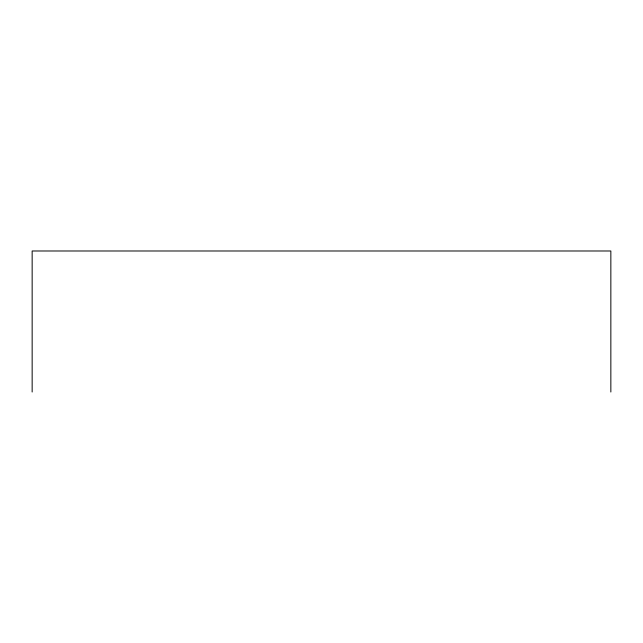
<?xml version="1.0" encoding="UTF-8"?>
<svg xmlns="http://www.w3.org/2000/svg" width="643" height="643" viewBox="0 0 643 643"><rect width="100%" height="100%" fill="white"/><g stroke="black" fill="none" stroke-linecap="round" stroke-linejoin="round"><path stroke-width="0.96" d="M610.85 392.013L610.85 250.987L32.15 250.987L32.15 392.013"/></g></svg>
